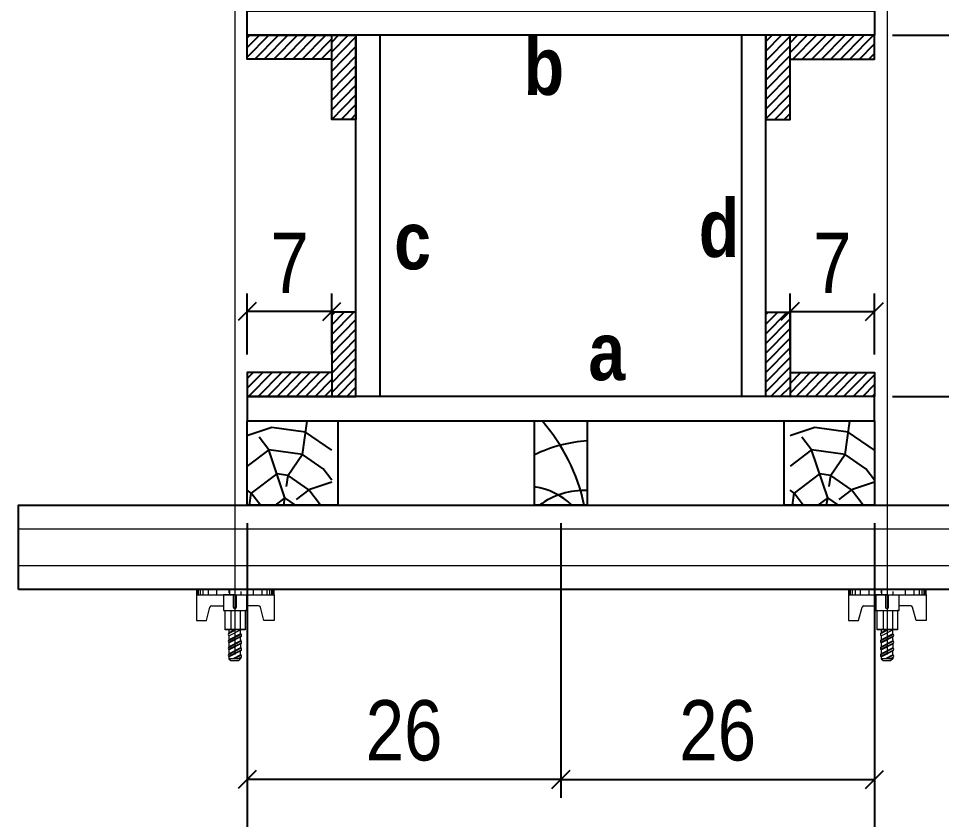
# Model space of a CAD drawing. Extents: x 2282 to 12463, y 760 to 16806.
# Drawn here: x 7783.5 to 7936.6, y 15027.6 to 15160.5 of the extents above; entities that cross this region are included whole.
import ezdxf

# ---------------------------------------------------------------- set-up
doc = ezdxf.new("R2010")
doc.units = 0
for name, color, linetype in [('1-2 PONTALETE', 7, 'Continuous'), ('COTA', 241, 'Continuous'), ('GRAVATA', 2, 'Continuous'), ('NOMENCLATURA', 7, 'Continuous'), ('Painéis', 200, 'Continuous'), ('PONTALETE', 7, 'Continuous'), ('SARRAFO', 251, 'Continuous')]:
    doc.layers.add(name, color=color, linetype=linetype)
doc.layers.add('Hachura', color=251, linetype='Continuous', lineweight=9)
doc.styles.add('COTA TECNICA 2X', font='techl___.ttf', dxfattribs={"height": 10})
doc.styles.add('ROMANC', font='techb___.ttf', dxfattribs={"height": 2.5})
doc.dimstyles.new('SECAO PILAR', dxfattribs={"dimtxt": 10, "dimasz": 3, "dimexe": 3, "dimexo": 3, "dimgap": 3, "dimtad": 1, "dimdec": 1, "dimlfac": 0.5, "dimzin": 12, "dimdsep": 46, "dimtxsty": 'COTA TECNICA 2X', "dimblk1": 'OBLIQUE', "dimblk2": 'OBLIQUE', "dimsah": 1, "dimcen": 0.9, "dimclrd": 256, "dimclre": 256, "dimclrt": 256, "dimadec": 1, "dimazin": 3, "dimtfac": 1, "dimtdec": 1, "dimtmove": 0, "dimatfit": 3, "dimfxl": 1, "dimtolj": 1, "dimtzin": 12, "dimarcsym": 0})

# ---------------------------------------------------------------- blocks, each defined once
blk = doc.blocks.new('_Oblique')
at = {"color": 0, "linetype": 'ByBlock', "lineweight": -2}
blk.add_line((-0.5, -0.5), (0.5, 0.5), dxfattribs=at)
blk = doc.blocks.new('*D132')
at = {"layer": 'COTA', "lineweight": -2, "transparency": 16777216}
for p, q in [((7821.48, 15076.73), (7821.48, 14999.44)), ((7925.52, 15076.73), (7925.52, 14999.44)), ((7821.48, 15002.44), (7925.52, 15002.44))]:
    blk.add_line(p, q, dxfattribs=at)
at = {"layer": 'Defpoints', "color": 0, "transparency": 16777216}
for p in [(7821.48, 15079.73), (7925.52, 15079.73), (7925.52, 15002.44)]:
    blk.add_point(p, dxfattribs=at)
at = {"layer": 'COTA', "lineweight": -2, "transparency": 16777216, "xscale": 3, "yscale": 3, "zscale": 3, "rotation": 180}
blk.add_blockref('_Oblique', (7821.48, 15002.44), dxfattribs=at)
at = {"layer": 'COTA', "lineweight": -2, "transparency": 16777216, "xscale": 3, "yscale": 3, "zscale": 3}
blk.add_blockref('_Oblique', (7925.52, 15002.44), dxfattribs=at)
at = {"layer": 'COTA', "transparency": 16777216, "insert": (7873.5, 15010.55), "char_height": 10, "attachment_point": 5, "style": 'COTA TECNICA 2X'}
blk.add_mtext('\\A1;52 - PAINEL', dxfattribs=at)
blk = doc.blocks.new('*D136')
at = {"layer": 'COTA', "lineweight": -2, "transparency": 16777216}
for p, q in [((7928.52, 15157.74), (7974.09, 15157.74)), ((7971.09, 15157.74), (7971.09, 15097.75)), ((7928.52, 15097.75), (7974.09, 15097.75))]:
    blk.add_line(p, q, dxfattribs=at)
at = {"layer": 'Defpoints', "color": 0, "transparency": 16777216}
for p in [(7925.52, 15157.74), (7925.52, 15097.75), (7971.09, 15097.75)]:
    blk.add_point(p, dxfattribs=at)
at = {"layer": 'COTA', "lineweight": -2, "transparency": 16777216, "xscale": 3, "yscale": 3, "zscale": 3}
for p, rotation in [((7971.09, 15157.74), 90), ((7971.09, 15097.75), 270)]:
    blk.add_blockref('_Oblique', p, dxfattribs=dict(at, rotation=rotation))
at = {"layer": 'COTA', "transparency": 16777216, "insert": (7962.87, 15122.74), "char_height": 10, "attachment_point": 5, "rotation": 90, "style": 'COTA TECNICA 2X'}
blk.add_mtext('\\A1;30', dxfattribs=at)
blk = doc.blocks.new('C')
at = {"layer": 'Hachura', "color": 0}
for p, q in [((0.461, 3.155), (-0.003, 3.155)), ((0, 3.224), (0, -3.224)), ((0.451, 3.224), (0, 3.224)), ((0.451, -3.225), (0.451, 3.224)), ((0.451, 3.224), (2.58, 3.224)), ((2.58, 3.224), (2.58, 2.385)), ((0.461, 3.05), (-0.003, 3.05)), ((0.461, 2.881), (-0.003, 2.881)), ((0.461, 2.65), (-0.003, 2.65)), ((0, 2.747), (0, -1.16)), ((2.58, 2.385), (1.475, 2.094)), ((0.461, 2.228), (-0.003, 2.228)), ((1.354, 1.939), (1.354, 0.965)), ((0.461, 1.512), (0, 1.512)), ((1.741, 0.966), (0.451, 0.966)), ((1.741, -0.968), (1.741, 0.966)), ((1.741, 0.966), (1.741, 0.838)), ((1.741, 0.966), (1.741, 0.838)), ((1.741, 0.838), (3.354, 0.838)), ((3.32, 0.838), (3.32, -0.839)), ((3.354, 0.838), (3.354, -0.839)), ((0.388, 0.487), (0.172, 0.487)), ((1.451, 0.101), (0.451, 0.101)), ((3.354, 0.451), (1.741, 0.451)), ((3.676, 0.451), (3.354, 0.451)), ((3.837, -0.517), (3.354, 0.451)), ((3.354, 0.064), (3.67, -0.57)), ((3.676, 0.451), (4.16, -0.517)), ((3.716, 0.5), (4.251, -0.57)), ((4.371, -0.553), (3.83, 0.53)), ((4.151, 0.451), (3.934, 0.451)), ((4.418, -0.517), (3.934, 0.451)), ((4.151, 0.451), (4.256, 0.451)), ((4.256, 0.451), (4.74, -0.517)), ((4.296, 0.5), (4.831, -0.57)), ((4.952, -0.553), (4.41, 0.53)), ((4.514, 0.451), (4.837, 0.451)), ((4.998, -0.517), (4.514, 0.451)), ((4.837, 0.451), (5.321, -0.517)), ((4.876, 0.5), (5.412, -0.57)), ((5.532, -0.553), (4.991, 0.53)), ((5.579, -0.517), (5.095, 0.451)), ((5.417, 0.451), (5.095, 0.451)), ((5.579, -0.517), (5.095, 0.451)), ((5.417, 0.451), (5.74, -0.194)), ((5.457, 0.5), (5.74, -0.065)), ((5.74, 0.193), (5.571, 0.53)), ((5.74, 0.322), (5.675, 0.451)), ((5.675, 0.451), (5.74, 0.451)), ((5.739, 0.45), (5.9, 0.288)), ((5.739, 0.45), (5.739, -0.518)), ((5.9, -0.356), (5.9, 0.288)), ((0.451, -0.004), (0, -0.004)), ((0.075, -0.481), (0.292, -0.481)), ((0.292, -0.481), (0.397, -0.481)), ((0.451, -0.001), (0.451, -0.968)), ((0.451, -0.157), (1.451, -0.157)), ((0.451, -0.646), (0.451, -0.323)), ((0.451, -3.225), (0.451, -0.646)), ((3.354, -0.323), (1.741, -0.323)), ((3.354, -0.065), (3.579, -0.517)), ((3.354, -0.517), (3.579, -0.517)), ((3.837, -0.517), (4.16, -0.517)), ((4.418, -0.517), (4.74, -0.517)), ((4.634, -0.517), (4.74, -0.517)), ((4.998, -0.517), (5.321, -0.517)), ((5.579, -0.517), (5.74, -0.517)), ((5.739, -0.518), (5.9, -0.356)), ((5.739, -0.518), (5.739, -0.518)), ((0.461, -1.521), (-0.003, -1.521)), ((0.451, -0.968), (1.741, -0.968)), ((1.354, -1.94), (1.354, -0.968)), ((3.354, -0.839), (1.741, -0.839)), ((0.461, -2.228), (-0.003, -2.228)), ((2.58, -2.387), (1.475, -2.096)), ((0.461, -2.65), (-0.003, -2.65)), ((0.461, -2.881), (-0.003, -2.881)), ((0.461, -3.05), (-0.003, -3.05)), ((2.58, -3.225), (2.58, -2.387)), ((0.461, -3.155), (-0.003, -3.155)), ((0, -3.224), (2.568, -3.224))]:
    blk.add_line(p, q, dxfattribs=at)
for centre, radius, start, end in [((1.516, 1.939), 0.161, 104.74356, 180), ((1.445, -0.028), 0.129, 272.69497, 87.30503), ((3.805, 0.389), 0.143, 25.56881, 154.43119), ((4.385, 0.389), 0.143, 25.56881, 154.43119), ((4.966, 0.389), 0.143, 25.56881, 154.43119), ((5.546, 0.389), 0.143, 25.56881, 154.43119), ((0.166, -0.366), 0.174, 221.74404, 317.85924), ((3.708, -0.4), 0.174, 222.14076, 318.25596), ((4.289, -0.4), 0.174, 222.14076, 318.25596), ((4.869, -0.4), 0.174, 222.14076, 318.25596), ((5.45, -0.4), 0.174, 222.14076, 318.25596), ((5.61, -0.401), 0.174, 317.85924, 318.25596), ((1.516, -1.94), 0.161, 180, 255.25644)]:
    blk.add_arc(centre, radius, start, end, dxfattribs=at)
blk = doc.blocks.new('*D137')
at = {"layer": 'COTA', "lineweight": -2, "transparency": 16777216}
for p, q in [((7821.48, 15076.73), (7821.48, 15031.19)), ((7873.5, 15076.73), (7873.5, 15031.19)), ((7873.5, 15034.19), (7821.48, 15034.19))]:
    blk.add_line(p, q, dxfattribs=at)
at = {"layer": 'Defpoints', "color": 0, "transparency": 16777216}
for p in [(7821.48, 15079.73), (7873.5, 15079.73), (7821.48, 15034.19)]:
    blk.add_point(p, dxfattribs=at)
at = {"layer": 'COTA', "lineweight": -2, "transparency": 16777216, "xscale": 3, "yscale": 3, "zscale": 3, "rotation": 180}
blk.add_blockref('_Oblique', (7821.48, 15034.19), dxfattribs=at)
at = {"layer": 'COTA', "lineweight": -2, "transparency": 16777216, "xscale": 3, "yscale": 3, "zscale": 3}
blk.add_blockref('_Oblique', (7873.5, 15034.19), dxfattribs=at)
at = {"layer": 'COTA', "transparency": 16777216, "insert": (7847.49, 15042.3), "char_height": 10, "attachment_point": 5, "style": 'COTA TECNICA 2X'}
blk.add_mtext('\\A1;26', dxfattribs=at)
blk = doc.blocks.new('*D138')
at = {"layer": 'COTA', "lineweight": -2, "transparency": 16777216}
for p, q in [((7911.51, 15104.75), (7911.51, 15114.86)), ((7925.52, 15104.75), (7925.52, 15114.86)), ((7911.51, 15111.86), (7925.52, 15111.86))]:
    blk.add_line(p, q, dxfattribs=at)
at = {"layer": 'Defpoints', "color": 0, "transparency": 16777216}
for p in [(7925.52, 15111.86), (7911.51, 15101.75), (7925.52, 15101.75)]:
    blk.add_point(p, dxfattribs=at)
at = {"layer": 'COTA', "lineweight": -2, "transparency": 16777216, "xscale": 3, "yscale": 3, "zscale": 3, "rotation": 180}
blk.add_blockref('_Oblique', (7911.51, 15111.86), dxfattribs=at)
at = {"layer": 'COTA', "lineweight": -2, "transparency": 16777216, "xscale": 3, "yscale": 3, "zscale": 3}
blk.add_blockref('_Oblique', (7925.52, 15111.86), dxfattribs=at)
at = {"layer": 'COTA', "transparency": 16777216, "insert": (7918.51, 15119.94), "char_height": 10, "attachment_point": 5, "style": 'COTA TECNICA 2X'}
blk.add_mtext('\\A1;7', dxfattribs=at)
blk = doc.blocks.new('*D139')
at = {"layer": 'COTA', "lineweight": -2, "transparency": 16777216}
for p, q in [((7821.48, 15104.75), (7821.48, 15114.86)), ((7835.5, 15104.75), (7835.5, 15114.86)), ((7835.5, 15111.86), (7821.48, 15111.86))]:
    blk.add_line(p, q, dxfattribs=at)
at = {"layer": 'Defpoints', "color": 0, "transparency": 16777216}
for p in [(7821.48, 15111.86), (7821.48, 15101.75), (7835.5, 15101.75)]:
    blk.add_point(p, dxfattribs=at)
at = {"layer": 'COTA', "lineweight": -2, "transparency": 16777216, "xscale": 3, "yscale": 3, "zscale": 3, "rotation": 180}
blk.add_blockref('_Oblique', (7821.48, 15111.86), dxfattribs=at)
at = {"layer": 'COTA', "lineweight": -2, "transparency": 16777216, "xscale": 3, "yscale": 3, "zscale": 3}
blk.add_blockref('_Oblique', (7835.5, 15111.86), dxfattribs=at)
at = {"layer": 'COTA', "transparency": 16777216, "insert": (7828.49, 15119.94), "char_height": 10, "attachment_point": 5, "style": 'COTA TECNICA 2X'}
blk.add_mtext('\\A1;7', dxfattribs=at)
blk = doc.blocks.new('*D144')
at = {"layer": 'COTA', "lineweight": -2, "transparency": 16777216}
for p, q in [((7873.5, 15076.73), (7873.5, 15031.19)), ((7925.52, 15076.73), (7925.52, 15031.19)), ((7873.5, 15034.19), (7925.52, 15034.19))]:
    blk.add_line(p, q, dxfattribs=at)
at = {"layer": 'Defpoints', "color": 0, "transparency": 16777216}
for p in [(7873.5, 15079.73), (7925.52, 15079.73), (7925.52, 15034.19)]:
    blk.add_point(p, dxfattribs=at)
at = {"layer": 'COTA', "lineweight": -2, "transparency": 16777216, "xscale": 3, "yscale": 3, "zscale": 3, "rotation": 180}
blk.add_blockref('_Oblique', (7873.5, 15034.19), dxfattribs=at)
at = {"layer": 'COTA', "lineweight": -2, "transparency": 16777216, "xscale": 3, "yscale": 3, "zscale": 3}
blk.add_blockref('_Oblique', (7925.52, 15034.19), dxfattribs=at)
at = {"layer": 'COTA', "transparency": 16777216, "insert": (7899.51, 15042.3), "char_height": 10, "attachment_point": 5, "style": 'COTA TECNICA 2X'}
blk.add_mtext('\\A1;26', dxfattribs=at)

msp = doc.modelspace()

# ---------------------------------------------------------------- hatches: boundary and pattern name
at = {"layer": 'PONTALETE'}
h = msp.add_hatch(dxfattribs=at)
h.set_pattern_fill('TRONCO', color=1, scale=37.5, angle=82, style=0, pattern_type=2)
h.set_pattern_definition([(82, (-3812.99, 16442.376), (-31.91606, 42.35404), [11.25, -26.25]), (82, (-3814.85, 16442.637), (-31.91606, 42.35404), [11.25, -26.25]), (82, (-3818.3, 16445.015), (-31.91606, 42.35404), [7.5, -30]), (82, (-3821.754, 16447.394), (-31.91606, 42.35404), [5.625, -31.875]), (82, (-3825.467, 16447.916), (-31.91606, 42.35404), [3.75, -33.75]), (82, (-3830.485, 16439.154), (-31.91606, 42.35404), [1.875, -9.375, 1.875, -24.375]), (82, (-3831.56, 16444.985), (-31.91606, 42.35404), [1.875, -15, 5.625, -15]), (82, (-3832.372, 16452.673), (-31.91606, 42.35404), [1.875, -1.875, 1.875, -31.875]), (82, (-3834.49, 16451.077), (-31.91606, 42.35404), [1.875, -35.625]), (82, (-3838.464, 16449.743), (-31.91606, 42.35404), [5.625, -31.875]), (82, (-3842.178, 16450.264), (-31.91606, 42.35404), [7.5, -30]), (82, (-3846.152, 16448.93), (-31.91606, 42.35404), [9.375, -11.25, 1.875, -15]), (172, (-3825.96, 16430.944), (-42.35404, -31.91606), [1.875, -3.75, 9.375, -22.5]), (172, (-3829.41, 16433.323), (-42.35404, -31.91606), [1.875, -1.875, 5.625, -28.125]), (172, (-3844.004, 16437.267), (-42.35404, -31.91606), [3.75, -33.75]), (172, (-3828.89, 16437.036), (-42.35404, -31.91606), [7.5, -11.25, 1.875, -16.875]), (172, (-3849.053, 16441.764), (-42.35404, -31.91606), [1.875, -35.625]), (172, (-3830.224, 16441.01), (-42.35404, -31.91606), [5.625, -31.875]), (172, (-3831.56, 16444.985), (-42.35404, -31.91606), [3.75, -33.75]), (172, (-3831.037, 16448.7), (-42.35404, -31.91606), [1.875, -5.625, 5.625, -24.375]), (172, (-3832.633, 16450.816), (-42.35404, -31.91606), [1.875, -35.625]), (172, (-3824.945, 16451.63), (-42.35404, -31.91606), [5.25, -32.25]), (172, (-3817.257, 16452.442), (-42.35404, -31.91606), [3.75, -33.75]), (172, (-3831.59, 16458.243), (-42.35404, -31.91606), [1.875, -35.625]), (172, (-3829.21, 16461.696), (-42.35404, -31.91606), [5.625, -31.875]), (172, (-3828.69, 16465.41), (-42.35404, -31.91606), [5.625, -31.875]), (127, (-3814.618, 16457.752), (-37.13505, 5.21899), [2.651625, -2.651625, 2.651625, -45.078134]), (127, (-3824.945, 16451.63), (-37.13505, 5.21899), [5.30325, -47.72976]), (127, (-3845.6, 16439.385), (-37.13505, 5.21899), [5.30325, -47.72976]), (127, (-3835.273, 16445.507), (-37.13505, 5.21899), [5.30325, -47.72976]), (127, (-3827.585, 16446.32), (-37.13505, 5.21899), [5.30325, -47.72976]), (127, (-3818.592, 16456.417), (-37.13505, 5.21899), [5.30325, -47.72976]), (127, (-3820.97, 16452.964), (-37.13505, 5.21899), [7.95495, -45.07806]), (127, (-3839.247, 16444.172), (-37.13505, 5.21899), [2.65162, -50.38138]), (127, (-3843.222, 16442.837), (-37.13505, 5.21899), [2.65162, -50.38138]), (127, (-3841.134, 16457.691), (-37.13505, 5.21899), [2.65162, -50.38138]), (127, (-3824.654, 16440.228), (-37.13505, 5.21899), [2.65162, -50.38138]), (127, (-3834.78, 16462.48), (-37.13505, 5.21899), [2.65162, -50.38138]), (127, (-3832.894, 16448.96), (-37.13505, 5.21899), [2.65162, -50.38138]), (127, (-3836.086, 16453.195), (-37.13505, 5.21899), [2.65162, -50.38138]), (217, (-3828.92, 16450.295), (-5.21899, -37.13505), [2.651625, -2.651625, 7.95495, -39.77481]), (217, (-3828.137, 16455.865), (-5.21899, -37.13505), [2.65162, -50.38138]), (217, (-3815.14, 16454.038), (-5.21899, -37.13505), [2.65162, -50.38138]), (217, (-3825.467, 16447.916), (-5.21899, -37.13505), [2.65162, -50.38138]), (217, (-3832.11, 16454.53), (-5.21899, -37.13505), [2.65162, -50.38138]), (217, (-3824.132, 16443.941), (-5.21899, -37.13505), [2.65162, -50.38138]), (217, (-3822.045, 16458.795), (-5.21899, -37.13505), [2.65162, -50.38138]), (217, (-3814.557, 16431.235), (-5.21899, -37.13505), [2.65162, -50.38138]), (217, (-3816.153, 16433.353), (-5.21899, -37.13505), [5.30325, -47.72976]), (217, (-3817.75, 16435.47), (-5.21899, -37.13505), [5.30325, -47.72976]), (217, (-3817.227, 16439.184), (-5.21899, -37.13505), [5.30325, -47.72976]), (217, (-3820.68, 16441.563), (-5.21899, -37.13505), [5.30325, -47.72976]), (217, (-3833.446, 16458.504), (-5.21899, -37.13505), [5.30325, -47.72976]), (217, (-3813.835, 16463.322), (-5.21899, -37.13505), [5.30325, -47.72976]), (217, (-3843.282, 16469.354), (-5.21899, -37.13505), [5.30325, -47.72976]), (217, (-3839.568, 16468.832), (-5.21899, -37.13505), [5.30325, -47.72976]), (217, (-3838.233, 16464.858), (-5.21899, -37.13505), [5.30325, -47.72976]), (217, (-3841.887, 16438.863), (-5.21899, -37.13505), [7.95495, -45.07806]), (217, (-3834.78, 16462.48), (-5.21899, -37.13505), [7.95495, -45.07806]), (108.56505, (-3848.792, 16443.62), (5.218991, 37.135053), [4.1925, -79.66005]), (108.56505, (-3830.224, 16441.01), (5.218991, 37.135053), [4.1925, -79.66005]), (108.56505, (-3840.843, 16446.29), (5.218991, 37.135053), [4.1925, -79.66005]), (108.56505, (-3813.283, 16453.777), (5.218991, 37.135053), [4.1925, -79.66005]), (108.56505, (-3817.257, 16452.442), (5.218991, 37.135053), [4.1925, -79.66005]), (108.56505, (-3826.25, 16442.346), (5.218991, 37.135053), [4.1925, -79.66005]), (108.56505, (-3844.817, 16444.955), (5.218991, 37.135053), [4.1925, -79.66005]), (108.56505, (-3832.111, 16454.53), (5.218991, 37.135053), [8.385, -75.46755]), (145.43495, (-3837.681, 16455.313), (-37.135053, 5.218991), [4.1925, -79.66005]), (145.43495, (-3825.758, 16459.317), (-37.135053, 5.218991), [4.1925, -79.66005]), (145.43495, (-3835.795, 16441.794), (-37.135053, 5.218991), [4.1925, -79.66005]), (145.43495, (-3838.695, 16434.628), (-37.135053, 5.218991), [4.1925, -79.66005]), (145.43495, (-3828.137, 16455.865), (-37.135053, 5.218991), [4.1925, -79.66005]), (145.43495, (-3828.659, 16452.151), (-37.135053, 5.218991), [4.1925, -79.66005]), (145.43495, (-3836.317, 16438.08), (-37.135053, 5.218991), [8.385, -75.46755]), (145.43495, (-3819.405, 16464.105), (-37.135053, 5.218991), [8.385, -75.46755]), (145.43495, (-3821.784, 16460.652), (-37.135053, 5.218991), [8.385, -75.46755]), (198.56505, (-3820.389, 16430.161), (-37.135053, 5.218991), [4.1925, -79.66005]), (198.56505, (-3840.813, 16433.032), (-37.135053, 5.218991), [4.1925, -79.66005]), (198.56505, (-3813.775, 16436.805), (-37.135053, 5.218991), [4.1925, -79.66005]), (198.56505, (-3847.718, 16437.789), (-37.135053, 5.218991), [4.1925, -79.66005]), (198.56505, (-3824.915, 16438.371), (-37.135053, 5.218991), [4.1925, -79.66005]), (198.56505, (-3827.585, 16446.32), (-37.135053, 5.218991), [4.1925, -79.66005]), (198.56505, (-3834.49, 16451.077), (-37.135053, 5.218991), [4.1925, -79.66005]), (198.56505, (-3821.984, 16432.279), (-37.135057, 5.219004), [4.1925, -79.66005]), (198.56505, (-3826.25, 16442.346), (-37.135053, 5.218991), [4.1925, -79.66005]), (198.56505, (-3820.97, 16452.964), (-37.135053, 5.218991), [4.1925, -79.66005]), (198.56505, (-3824.162, 16457.2), (-37.135053, 5.218991), [4.1925, -79.66005]), (198.56505, (-3834.259, 16466.192), (-37.135053, 5.218991), [4.1925, -79.66005]), (198.56505, (-3849.314, 16439.907), (-37.135053, 5.218991), [4.1925, -79.66005]), (198.56505, (-3848.24, 16434.076), (-37.135053, 5.218991), [8.385, -75.46755]), (198.56505, (-3821.463, 16435.993), (-37.135053, 5.218991), [8.385, -75.46755]), (235.43495, (-3816.675, 16429.64), (-5.218991, -37.135053), [4.1925, -79.66005]), (235.43495, (-3810.382, 16460.943), (-5.218991, -37.135053), [4.1925, -79.66005]), (235.43495, (-3829.21, 16461.696), (-5.218991, -37.135053), [4.1925, -79.66005]), (235.43495, (-3818.301, 16445.015), (-5.218991, -37.135053), [4.1925, -79.66005]), (235.43495, (-3814.848, 16442.637), (-5.218991, -37.135053), [4.1925, -79.66005]), (235.43495, (-3821.754, 16447.394), (-5.218991, -37.135053), [4.1925, -79.66005]), (235.43495, (-3842.469, 16461.666), (-5.218991, -37.135053), [4.1925, -79.66005]), (235.43495, (-3843.804, 16465.64), (-5.218991, -37.135053), [8.385, -75.46755])])
h.paths.add_polyline_path([(7821.48, 15079.73), (7835.48, 15079.73), (7835.48, 15093.73), (7821.48, 15093.73)])
h = msp.add_hatch(dxfattribs=at)
h.set_pattern_fill('TRONCO', color=1, scale=37.5, angle=82, style=0, pattern_type=2)
h.set_pattern_definition([(82, (-3722.955, 16442.376), (-31.91606, 42.35404), [11.25, -26.25]), (82, (-3724.81, 16442.637), (-31.91606, 42.35404), [11.25, -26.25]), (82, (-3728.264, 16445.015), (-31.91606, 42.35404), [7.5, -30]), (82, (-3731.717, 16447.394), (-31.91606, 42.35404), [5.625, -31.875]), (82, (-3735.43, 16447.916), (-31.91606, 42.35404), [3.75, -33.75]), (82, (-3740.45, 16439.154), (-31.91606, 42.35404), [1.875, -9.375, 1.875, -24.375]), (82, (-3741.522, 16444.985), (-31.91606, 42.35404), [1.875, -15, 5.625, -15]), (82, (-3742.335, 16452.673), (-31.91606, 42.35404), [1.875, -1.875, 1.875, -31.875]), (82, (-3744.453, 16451.077), (-31.91606, 42.35404), [1.875, -35.625]), (82, (-3748.428, 16449.743), (-31.91606, 42.35404), [5.625, -31.875]), (82, (-3752.14, 16450.264), (-31.91606, 42.35404), [7.5, -30]), (82, (-3756.115, 16448.93), (-31.91606, 42.35404), [9.375, -11.25, 1.875, -15]), (172, (-3735.922, 16430.944), (-42.35404, -31.91606), [1.875, -3.75, 9.375, -22.5]), (172, (-3739.375, 16433.323), (-42.35404, -31.91606), [1.875, -1.875, 5.625, -28.125]), (172, (-3753.968, 16437.267), (-42.35404, -31.91606), [3.75, -33.75]), (172, (-3738.853, 16437.036), (-42.35404, -31.91606), [7.5, -11.25, 1.875, -16.875]), (172, (-3759.016, 16441.764), (-42.35404, -31.91606), [1.875, -35.625]), (172, (-3740.188, 16441.01), (-42.35404, -31.91606), [5.625, -31.875]), (172, (-3741.522, 16444.985), (-42.35404, -31.91606), [3.75, -33.75]), (172, (-3741, 16448.7), (-42.35404, -31.91606), [1.875, -5.625, 5.625, -24.375]), (172, (-3742.596, 16450.816), (-42.35404, -31.91606), [1.875, -35.625]), (172, (-3734.91, 16451.63), (-42.35404, -31.91606), [5.25, -32.25]), (172, (-3727.22, 16452.442), (-42.35404, -31.91606), [3.75, -33.75]), (172, (-3741.553, 16458.243), (-42.35404, -31.91606), [1.875, -35.625]), (172, (-3739.174, 16461.696), (-42.35404, -31.91606), [5.625, -31.875]), (172, (-3738.652, 16465.41), (-42.35404, -31.91606), [5.625, -31.875]), (127, (-3724.58, 16457.752), (-37.13505, 5.21899), [2.651625, -2.651625, 2.651625, -45.078134]), (127, (-3734.908, 16451.63), (-37.13505, 5.21899), [5.30325, -47.72976]), (127, (-3755.563, 16439.385), (-37.13505, 5.21899), [5.30325, -47.72976]), (127, (-3745.236, 16445.507), (-37.13505, 5.21899), [5.30325, -47.72976]), (127, (-3737.548, 16446.32), (-37.13505, 5.21899), [5.30325, -47.72976]), (127, (-3728.555, 16456.417), (-37.13505, 5.21899), [5.30325, -47.72976]), (127, (-3730.934, 16452.964), (-37.13505, 5.21899), [7.95495, -45.07806]), (127, (-3749.21, 16444.172), (-37.13505, 5.21899), [2.65162, -50.38138]), (127, (-3753.185, 16442.837), (-37.13505, 5.21899), [2.65162, -50.38138]), (127, (-3751.097, 16457.691), (-37.13505, 5.21899), [2.65162, -50.38138]), (127, (-3734.617, 16440.228), (-37.13505, 5.21899), [2.65162, -50.38138]), (127, (-3744.744, 16462.48), (-37.13505, 5.21899), [2.65162, -50.38138]), (127, (-3742.857, 16448.96), (-37.13505, 5.21899), [2.65162, -50.38138]), (127, (-3746.05, 16453.195), (-37.13505, 5.21899), [2.65162, -50.38138]), (217, (-3738.883, 16450.295), (-5.21899, -37.13505), [2.651625, -2.651625, 7.95495, -39.77481]), (217, (-3738.1, 16455.865), (-5.21899, -37.13505), [2.65162, -50.38138]), (217, (-3725.103, 16454.038), (-5.21899, -37.13505), [2.65162, -50.38138]), (217, (-3735.43, 16447.916), (-5.21899, -37.13505), [2.65162, -50.38138]), (217, (-3742.074, 16454.53), (-5.21899, -37.13505), [2.65162, -50.38138]), (217, (-3734.095, 16443.941), (-5.21899, -37.13505), [2.65162, -50.38138]), (217, (-3732.008, 16458.795), (-5.21899, -37.13505), [2.65162, -50.38138]), (217, (-3724.52, 16431.235), (-5.21899, -37.13505), [2.65162, -50.38138]), (217, (-3726.116, 16433.353), (-5.21899, -37.13505), [5.30325, -47.72976]), (217, (-3727.712, 16435.47), (-5.21899, -37.13505), [5.30325, -47.72976]), (217, (-3727.19, 16439.184), (-5.21899, -37.13505), [5.30325, -47.72976]), (217, (-3730.643, 16441.563), (-5.21899, -37.13505), [5.30325, -47.72976]), (217, (-3743.41, 16458.504), (-5.21899, -37.13505), [5.30325, -47.72976]), (217, (-3723.798, 16463.322), (-5.21899, -37.13505), [5.30325, -47.72976]), (217, (-3753.245, 16469.354), (-5.21899, -37.13505), [5.30325, -47.72976]), (217, (-3749.532, 16468.832), (-5.21899, -37.13505), [5.30325, -47.72976]), (217, (-3748.197, 16464.858), (-5.21899, -37.13505), [5.30325, -47.72976]), (217, (-3751.85, 16438.863), (-5.21899, -37.13505), [7.95495, -45.07806]), (217, (-3744.744, 16462.48), (-5.21899, -37.13505), [7.95495, -45.07806]), (108.56505, (-3758.755, 16443.62), (5.218991, 37.135053), [4.1925, -79.66005]), (108.56505, (-3740.188, 16441.01), (5.218991, 37.135053), [4.1925, -79.66005]), (108.56505, (-3750.806, 16446.29), (5.218991, 37.135053), [4.1925, -79.66005]), (108.56505, (-3723.246, 16453.777), (5.218991, 37.135053), [4.1925, -79.66005]), (108.56505, (-3727.22, 16452.442), (5.218991, 37.135053), [4.1925, -79.66005]), (108.56505, (-3736.213, 16442.346), (5.218991, 37.135053), [4.1925, -79.66005]), (108.56505, (-3754.78, 16444.955), (5.218991, 37.135053), [4.1925, -79.66005]), (108.56505, (-3742.074, 16454.53), (5.218991, 37.135053), [8.385, -75.46755]), (145.43495, (-3747.645, 16455.313), (-37.135053, 5.218991), [4.1925, -79.66005]), (145.43495, (-3735.721, 16459.317), (-37.135053, 5.218991), [4.1925, -79.66005]), (145.43495, (-3745.758, 16441.794), (-37.135053, 5.218991), [4.1925, -79.66005]), (145.43495, (-3748.658, 16434.628), (-37.135053, 5.218991), [4.1925, -79.66005]), (145.43495, (-3738.1, 16455.865), (-37.135053, 5.218991), [4.1925, -79.66005]), (145.43495, (-3738.622, 16452.151), (-37.135053, 5.218991), [4.1925, -79.66005]), (145.43495, (-3746.28, 16438.08), (-37.135053, 5.218991), [8.385, -75.46755]), (145.43495, (-3729.368, 16464.105), (-37.135053, 5.218991), [8.385, -75.46755]), (145.43495, (-3731.747, 16460.652), (-37.135053, 5.218991), [8.385, -75.46755]), (198.56505, (-3730.352, 16430.161), (-37.135053, 5.218991), [4.1925, -79.66005]), (198.56505, (-3750.776, 16433.032), (-37.135053, 5.218991), [4.1925, -79.66005]), (198.56505, (-3723.738, 16436.805), (-37.135053, 5.218991), [4.1925, -79.66005]), (198.56505, (-3757.681, 16437.789), (-37.135053, 5.218991), [4.1925, -79.66005]), (198.56505, (-3734.878, 16438.371), (-37.135053, 5.218991), [4.1925, -79.66005]), (198.56505, (-3737.548, 16446.32), (-37.135053, 5.218991), [4.1925, -79.66005]), (198.56505, (-3744.453, 16451.077), (-37.135053, 5.218991), [4.1925, -79.66005]), (198.56505, (-3731.948, 16432.279), (-37.135057, 5.219004), [4.1925, -79.66005]), (198.56505, (-3736.213, 16442.346), (-37.135053, 5.218991), [4.1925, -79.66005]), (198.56505, (-3730.934, 16452.964), (-37.135053, 5.218991), [4.1925, -79.66005]), (198.56505, (-3734.126, 16457.2), (-37.135053, 5.218991), [4.1925, -79.66005]), (198.56505, (-3744.222, 16466.192), (-37.135053, 5.218991), [4.1925, -79.66005]), (198.56505, (-3759.277, 16439.907), (-37.135053, 5.218991), [4.1925, -79.66005]), (198.56505, (-3758.203, 16434.076), (-37.135053, 5.218991), [8.385, -75.46755]), (198.56505, (-3731.426, 16435.993), (-37.135053, 5.218991), [8.385, -75.46755]), (235.43495, (-3726.638, 16429.64), (-5.218991, -37.135053), [4.1925, -79.66005]), (235.43495, (-3720.345, 16460.943), (-5.218991, -37.135053), [4.1925, -79.66005]), (235.43495, (-3739.174, 16461.696), (-5.218991, -37.135053), [4.1925, -79.66005]), (235.43495, (-3728.264, 16445.015), (-5.218991, -37.135053), [4.1925, -79.66005]), (235.43495, (-3724.812, 16442.637), (-5.218991, -37.135053), [4.1925, -79.66005]), (235.43495, (-3731.717, 16447.394), (-5.218991, -37.135053), [4.1925, -79.66005]), (235.43495, (-3752.432, 16461.666), (-5.218991, -37.135053), [4.1925, -79.66005]), (235.43495, (-3753.767, 16465.64), (-5.218991, -37.135053), [8.385, -75.46755])])
h.paths.add_polyline_path([(7911.52, 15079.73), (7925.52, 15079.73), (7925.52, 15093.73), (7911.52, 15093.73)])
at = {"layer": 'SARRAFO'}
h = msp.add_hatch(dxfattribs=at)
h.set_pattern_fill('ANSI31', color=256, scale=9, angle=0.5, style=0)
h.set_pattern_definition([(45.5, (-88977.0864, -18531.7951), (-0.802406755, 0.788522922), [])])
h.paths.add_polyline_path([(7835.5, 15153.74), (7821.48, 15153.74), (7821.48, 15157.74), (7835.5, 15157.74)])
h = msp.add_hatch(dxfattribs=at)
h.set_pattern_fill('ANSI31', color=256, scale=9, angle=0.5, style=0)
h.set_pattern_definition([(45.5, (-107774.1367, -18585.8401), (-0.802406755, 0.788522922), [])])
h.paths.add_polyline_path([(7839.5, 15157.74), (7835.5, 15157.74), (7835.5, 15143.73), (7839.5, 15143.73)])
h = msp.add_hatch(dxfattribs=at)
h.set_pattern_fill('ANSI31', color=256, scale=9, angle=0.5, style=0)
h.set_pattern_definition([(45.5, (-107792.1367, -18585.8401), (-0.802406755, 0.788522922), [])])
h.paths.add_polyline_path([(7907.51, 15157.74), (7911.51, 15157.74), (7911.51, 15143.73), (7907.51, 15143.73)])
h = msp.add_hatch(dxfattribs=at)
h.set_pattern_fill('ANSI31', color=256, scale=9, angle=0.5, style=0)
h.set_pattern_definition([(45.5, (-88995.0864, -18531.7951), (-0.802406755, 0.788522922), [])])
h.paths.add_polyline_path([(7911.51, 15153.74), (7925.52, 15153.74), (7925.52, 15157.74), (7911.51, 15157.74)])
h = msp.add_hatch(dxfattribs=at)
h.set_pattern_fill('ANSI31', color=256, scale=9, angle=0.5, style=0)
h.set_pattern_definition([(45.5, (-107774.1367, -18595.8401), (-0.802406755, 0.788522922), [])])
h.paths.add_polyline_path([(7839.5, 15097.75), (7835.5, 15097.75), (7835.5, 15111.76), (7839.5, 15111.76)])
h = msp.add_hatch(dxfattribs=at)
h.set_pattern_fill('ANSI31', color=256, scale=9, angle=0.5, style=0)
h.set_pattern_definition([(45.5, (-107792.1367, -18595.8401), (-0.802406755, 0.788522922), [])])
h.paths.add_polyline_path([(7907.51, 15097.75), (7911.51, 15097.75), (7911.51, 15111.76), (7907.51, 15111.76)])
h = msp.add_hatch(dxfattribs=at)
h.set_pattern_fill('ANSI31', color=256, scale=9, angle=0.5, style=0)
h.set_pattern_definition([(45.5, (-88977.0864, -18541.7951), (-0.802406755, 0.788522922), [])])
h.paths.add_polyline_path([(7835.5, 15101.75), (7821.48, 15101.75), (7821.48, 15097.75), (7835.5, 15097.75)])
h = msp.add_hatch(dxfattribs=at)
h.set_pattern_fill('ANSI31', color=256, scale=9, angle=0.5, style=0)
h.set_pattern_definition([(45.5, (-88995.0864, -18541.7951), (-0.802406755, 0.788522922), [])])
h.paths.add_polyline_path([(7911.51, 15101.75), (7925.52, 15101.75), (7925.52, 15097.75), (7911.51, 15097.75)])

# ---------------------------------------------------------------- linework, layer by layer
at = {"layer": '1-2 PONTALETE', "color": 1}
for centre, radius, start, end in [((7879.32, 15067.11), 23.32, 93.5441, 115.9137), ((7867.27, 15071.2), 11.74, 46.6479, 80.9173), ((7877.33, 15069.85), 12.32, 87.4574, 126.7023)]:
    msp.add_arc(centre, radius, start, end, dxfattribs=at)
at = {"layer": 'GRAVATA', "color": 1}
msp.add_lwpolyline([(7783.52, 15065.73), (7783.52, 15079.73), (7963.88, 15079.73), (7963.88, 15065.73)], close=True, dxfattribs=at)
at = {"layer": 'Hachura'}
for p, q in [((7819.48, 15054.93), (7819.47, 15196.76)), ((7927.66, 15054.93), (7927.65, 15196.76)), ((7963.88, 15075.73), (7783.52, 15075.73)), ((7783.52, 15069.73), (7963.88, 15069.73))]:
    msp.add_line(p, q, dxfattribs=at)
at = {"layer": 'Painéis'}
for p, q in [((7839.5, 15097.75), (7839.5, 15157.74)), ((7843.5, 15097.75), (7843.5, 15157.74)), ((7903.51, 15097.75), (7903.51, 15157.74)), ((7907.51, 15097.75), (7907.51, 15157.74))]:
    msp.add_line(p, q, dxfattribs=at)
for points in [[(7925.52, 15161.76), (7925.52, 15157.74), (7821.48, 15157.74), (7821.48, 15161.76)], [(7925.52, 15093.73), (7925.52, 15097.75), (7821.48, 15097.75), (7821.48, 15093.73)]]:
    msp.add_lwpolyline(points, close=True, dxfattribs=at)
at = {"layer": 'PONTALETE', "color": 1}
for points in [[(7821.48, 15093.73), (7836.48, 15093.73), (7836.48, 15079.73), (7821.48, 15079.73)], [(7869.13, 15093.73), (7877.88, 15093.73), (7877.88, 15079.73), (7869.13, 15079.73)], [(7910.52, 15093.73), (7925.52, 15093.73), (7925.52, 15079.73), (7910.52, 15079.73)]]:
    msp.add_lwpolyline(points, close=True, dxfattribs=at)
msp.add_arc((7847.57, 15073.59), 30.42, 11.6357, 41.4455, dxfattribs=at)
at = {"layer": 'SARRAFO'}
for points in [[(7821.48, 15157.74), (7839.5, 15157.74), (7839.5, 15143.73), (7835.5, 15143.73), (7835.5, 15157.74)], [(7835.5, 15153.74), (7821.48, 15153.74), (7821.48, 15157.74)], [(7925.52, 15157.74), (7907.51, 15157.74), (7907.51, 15143.73), (7911.51, 15143.73), (7911.51, 15157.74)], [(7911.51, 15153.74), (7925.52, 15153.74), (7925.52, 15157.74)], [(7821.48, 15097.75), (7839.5, 15097.75), (7839.5, 15111.76), (7835.5, 15111.76), (7835.5, 15097.75)], [(7925.52, 15097.75), (7907.51, 15097.75), (7907.51, 15111.76), (7911.51, 15111.76), (7911.51, 15097.75)], [(7835.5, 15101.75), (7821.48, 15101.75), (7821.48, 15097.75)], [(7911.51, 15101.75), (7925.52, 15101.75), (7925.52, 15097.75)]]:
    msp.add_lwpolyline(points, dxfattribs=at)

# ---------------------------------------------------------------- block references
at = {"layer": 'Hachura', "linetype": 'Continuous', "xscale": 2, "yscale": 2, "zscale": 2, "rotation": 270}
for p in [(7819.48, 15065.73), (7927.66, 15065.73)]:
    msp.add_blockref('C', p, dxfattribs=at)

# ---------------------------------------------------------------- texts
at = {"layer": 'NOMENCLATURA', "style": 'ROMANC'}
for s, p in [('b', (7867.32, 15147.81)), ('d', (7896.37, 15120.91)), ('c', (7845.84, 15118.87)), ('a', (7878.06, 15100.47))]:
    msp.add_text(s, height=9.6, dxfattribs=at).set_placement(p)

# ---------------------------------------------------------------- dimensions: what is measured, and where the dimension line sits
at = {"layer": 'COTA'}
for base, p1, p2, angle, picture, middle, dimtype in [((7971.09, 15097.75), (7925.52, 15157.74), (7925.52, 15097.75), 90, '*D136', (7971.09, 15122.74), 160), ((7821.48, 15111.86), (7835.5, 15101.75), (7821.48, 15101.75), 180, '*D139', (7828.49, 15111.86), 161), ((7925.52, 15111.86), (7911.51, 15101.75), (7925.52, 15101.75), 0, '*D138', (7918.51, 15111.86), 161)]:
    dim = msp.add_linear_dim(base=base, p1=p1, p2=p2, angle=angle, dimstyle='SECAO PILAR', dxfattribs=at)
    dim.commit()
    dim.dimension.update_dxf_attribs({"geometry": picture, "text_midpoint": middle, "dimtype": dimtype})
dim = msp.add_linear_dim(base=(7925.52, 15002.44), p1=(7821.48, 15079.73), p2=(7925.52, 15079.73), text='<> - PAINEL', dimstyle='SECAO PILAR', dxfattribs=at)
dim.commit()
dim.dimension.update_dxf_attribs({"geometry": '*D132', "text_midpoint": (7873.5, 15010.55)})
for base, p2, picture, middle in [((7821.48, 15034.19), (7821.48, 15079.73), '*D137', (7847.49, 15042.3)), ((7925.52, 15034.19), (7925.52, 15079.73), '*D144', (7899.51, 15042.3))]:
    dim = msp.add_linear_dim(base=base, p1=(7873.5, 15079.73), p2=p2, dimstyle='SECAO PILAR', dxfattribs=at)
    dim.commit()
    dim.dimension.update_dxf_attribs({"geometry": picture, "text_midpoint": middle})

doc.saveas('drawing.dxf')
